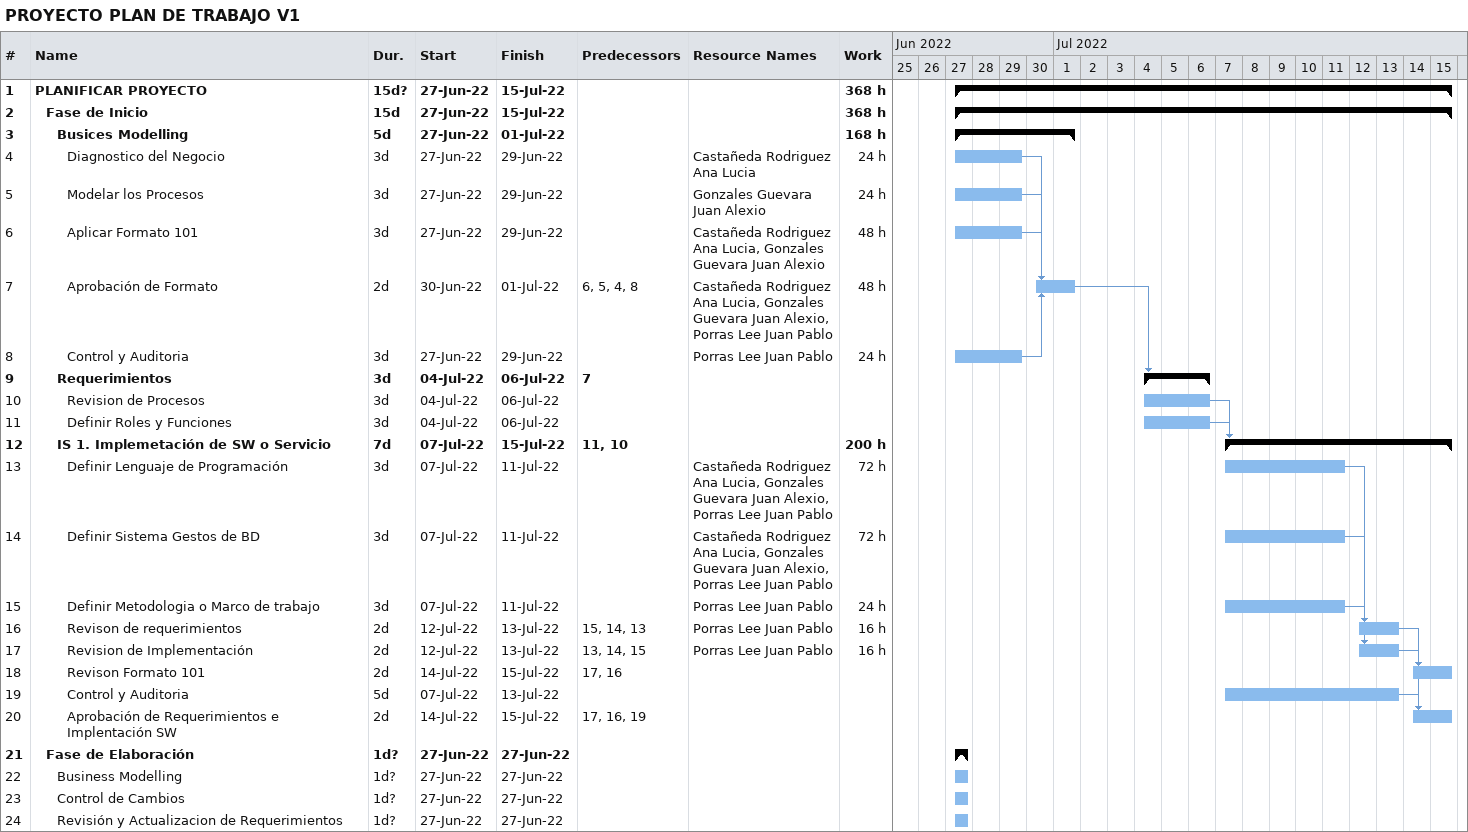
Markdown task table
PROYECTO PLAN DE TRABAJO V1

| ID | Level | Task | Duration | Start | Finish | Predecessors | Resources | Work (h) |
|---|---|---|---|---|---|---|---|---|
| 1 | 1 | **PLANIFICAR PROYECTO** | 15d? | 2022-06-27 | 2022-07-15 |  |  | 368 |
| 2 | 2 | **Fase de Inicio** | 15d | 2022-06-27 | 2022-07-15 |  |  | 368 |
| 3 | 3 | **Busices Modelling** | 5d | 2022-06-27 | 2022-07-01 |  |  | 168 |
| 4 | 4 | Diagnostico del Negocio | 3d | 2022-06-27 | 2022-06-29 |  | Castañeda Rodriguez Ana Lucia | 24 |
| 5 | 4 | Modelar los Procesos | 3d | 2022-06-27 | 2022-06-29 |  | Gonzales Guevara Juan Alexio | 24 |
| 6 | 4 | Aplicar Formato 101 | 3d | 2022-06-27 | 2022-06-29 |  | Castañeda Rodriguez Ana Lucia, Gonzales Guevara Juan Alexio | 48 |
| 7 | 4 | Aprobación de Formato | 2d | 2022-06-30 | 2022-07-01 | 6, 5, 4, 8 | Castañeda Rodriguez Ana Lucia, Gonzales Guevara Juan Alexio, Porras Lee Juan Pablo | 48 |
| 8 | 4 | Control y Auditoria | 3d | 2022-06-27 | 2022-06-29 |  | Porras Lee Juan Pablo | 24 |
| 9 | 3 | **Requerimientos** | 3d | 2022-07-04 | 2022-07-06 | 7 |  |  |
| 10 | 4 | Revision de Procesos | 3d | 2022-07-04 | 2022-07-06 |  |  |  |
| 11 | 4 | Definir Roles y Funciones | 3d | 2022-07-04 | 2022-07-06 |  |  |  |
| 12 | 3 | **IS 1. Implemetación de SW o Servicio** | 7d | 2022-07-07 | 2022-07-15 | 11, 10 |  | 200 |
| 13 | 4 | Definir Lenguaje de Programación | 3d | 2022-07-07 | 2022-07-11 |  | Castañeda Rodriguez Ana Lucia, Gonzales Guevara Juan Alexio, Porras Lee Juan Pablo | 72 |
| 14 | 4 | Definir Sistema Gestos de BD | 3d | 2022-07-07 | 2022-07-11 |  | Castañeda Rodriguez Ana Lucia, Gonzales Guevara Juan Alexio, Porras Lee Juan Pablo | 72 |
| 15 | 4 | Definir Metodologia o Marco de trabajo | 3d | 2022-07-07 | 2022-07-11 |  | Porras Lee Juan Pablo | 24 |
| 16 | 4 | Revison de requerimientos | 2d | 2022-07-12 | 2022-07-13 | 15, 14, 13 | Porras Lee Juan Pablo | 16 |
| 17 | 4 | Revision de Implementación | 2d | 2022-07-12 | 2022-07-13 | 13, 14, 15 | Porras Lee Juan Pablo | 16 |
| 18 | 4 | Revison Formato 101 | 2d | 2022-07-14 | 2022-07-15 | 17, 16 |  |  |
| 19 | 4 | Control y Auditoria | 5d | 2022-07-07 | 2022-07-13 |  |  |  |
| 20 | 4 | Aprobación de Requerimientos e Implentación SW | 2d | 2022-07-14 | 2022-07-15 | 17, 16, 19 |  |  |
| 21 | 2 | **Fase de Elaboración** | 1d? | 2022-06-27 | 2022-06-27 |  |  |  |
| 22 | 3 | Business Modelling | 1d? | 2022-06-27 | 2022-06-27 |  |  |  |
| 23 | 3 | Control de Cambios | 1d? | 2022-06-27 | 2022-06-27 |  |  |  |
| 24 | 3 | Revisión y Actualizacion de Requerimientos | 1d? | 2022-06-27 | 2022-06-27 |  |  |  |
